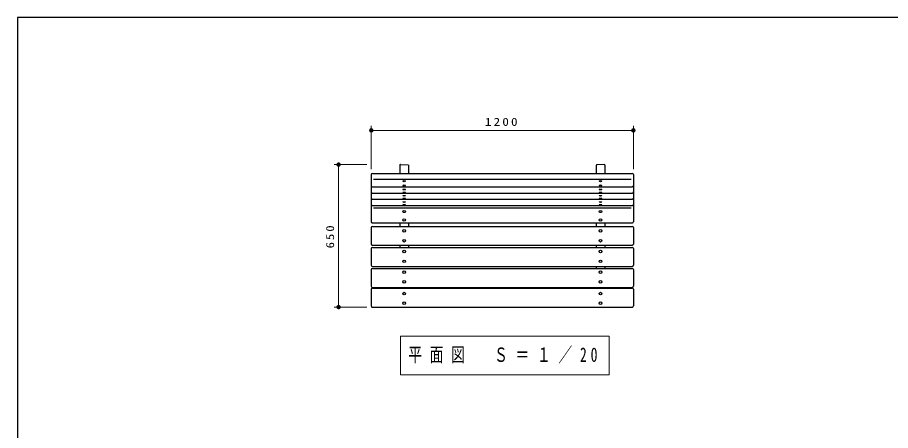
# Model space of a CAD drawing. Units: millimetres on the paper, scale 1:20. Extents: x -365 to 0, y -6 to 257.
# Drawn here: x -365 to -165.1, y 162.5 to 257 of the extents above; entities that cross this region are included whole.
import ezdxf

# ---------------------------------------------------------------- set-up
doc = ezdxf.new("R2010")
doc.units = ezdxf.units.MM
doc.layers.add('1_20', color=3, linetype='Continuous', lineweight=25)
doc.layers.add('NAKAMURA図枠', color=7, linetype='Continuous', lineweight=13)
doc.styles.add('ＭＳ ゴシック', font='')
doc.styles.get('ＭＳ ゴシック').set_extended_font_data('MS Gothic')

# ---------------------------------------------------------------- blocks, each defined once
blk = doc.blocks.new('filled_dot')
at = {"color": 0, "linetype": 'Continuous', "lineweight": -2, "const_width": 1.25}
blk.add_lwpolyline([(-0.625, 0, 1), (0.625, 0, 1)], format="xyb", close=True, dxfattribs=at)

msp = doc.modelspace()

# ---------------------------------------------------------------- linework, layer by layer
at = {"layer": '1_20', "color": 7, "lineweight": 13}
for p, q in [((-283.967, 222.284), (-283.967, 232.17)), ((-223.967, 222.284), (-223.967, 232.17)), ((-283.967, 231.17), (-223.967, 231.17)), ((-284.967, 223.337), (-292.467, 223.337)), ((-291.467, 190.722), (-291.467, 223.337)), ((-284.967, 190.722), (-292.467, 190.722)), ((-277.304, 184.036), (-277.304, 175.236)), ((-229.504, 184.036), (-277.304, 184.036)), ((-229.504, 175.236), (-229.504, 184.036)), ((-277.304, 175.236), (-229.504, 175.236))]:
    msp.add_line(p, q, dxfattribs=at)
at = {"layer": '1_20'}
for p, q in [((-277.467, 223.233), (-277.467, 221.284)), ((-277.267, 223.338), (-277.371, 223.333)), ((-277.267, 223.338), (-275.563, 223.269)), ((-275.467, 223.169), (-275.467, 221.284)), ((-232.467, 223.169), (-232.467, 221.284)), ((-230.667, 223.338), (-232.371, 223.269)), ((-230.667, 223.338), (-230.563, 223.333)), ((-230.467, 223.233), (-230.467, 221.284)), ((-283.967, 221.034), (-283.967, 210.23)), ((-283.717, 221.284), (-224.217, 221.284)), ((-283.467, 219.99), (-224.467, 219.99)), ((-223.967, 221.034), (-223.967, 210.23)), ((-283.717, 218.275), (-224.217, 218.275)), ((-283.717, 216.812), (-224.217, 216.812)), ((-283.717, 215.405), (-224.217, 215.405)), ((-283.717, 213.955), (-224.217, 213.955)), ((-283.467, 213.449), (-224.467, 213.449)), ((-283.717, 209.98), (-224.217, 209.98)), ((-277.467, 209.98), (-277.467, 209.151)), ((-275.467, 209.98), (-275.467, 209.151)), ((-232.467, 209.98), (-232.467, 209.151)), ((-230.467, 209.98), (-230.467, 209.151)), ((-283.967, 208.901), (-283.967, 205.134)), ((-283.717, 209.151), (-224.217, 209.151)), ((-223.967, 208.901), (-223.967, 205.134)), ((-283.967, 204.113), (-283.967, 200.285)), ((-283.717, 204.884), (-224.217, 204.884)), ((-283.717, 204.363), (-224.217, 204.363)), ((-283.467, 204.913), (-224.467, 204.913)), ((-277.467, 204.884), (-277.467, 204.363)), ((-275.467, 204.884), (-275.467, 204.363)), ((-232.467, 204.884), (-232.467, 204.363)), ((-230.467, 204.884), (-230.467, 204.363)), ((-223.967, 204.113), (-223.967, 200.285)), ((-283.717, 200.035), (-224.217, 200.035)), ((-232.467, 200.035), (-232.467, 199.574)), ((-230.467, 200.035), (-230.467, 199.574)), ((-283.967, 199.324), (-283.967, 195.475)), ((-283.717, 199.574), (-224.217, 199.574)), ((-223.967, 199.324), (-223.967, 195.475)), ((-283.967, 194.82), (-283.967, 190.972)), ((-283.717, 195.225), (-224.217, 195.225)), ((-283.717, 195.07), (-224.217, 195.07)), ((-223.967, 194.82), (-223.967, 190.972)), ((-283.717, 190.722), (-224.217, 190.722))]:
    msp.add_line(p, q, dxfattribs=at)
for centre, radius, start, end in [((-277.367, 223.233), 0.1, 92.29061, 180), ((-275.567, 223.169), 0.1, 359.99999, 87.70941), ((-232.367, 223.169), 0.1, 92.29055, 179.99998), ((-230.567, 223.233), 0.1, 359.99996, 87.70936), ((-283.717, 221.034), 0.25, 89.99998, 179.99996), ((-224.217, 221.034), 0.25, 0, 89.99998), ((-283.717, 218.525), 0.25, 179.99998, 270.00002), ((-224.217, 218.525), 0.25, 269.99996, 0), ((-283.717, 217.062), 0.25, 179.99998, 270.00002), ((-224.217, 217.062), 0.25, 269.99996, 0), ((-283.717, 215.655), 0.25, 179.99998, 270.00002), ((-283.717, 214.205), 0.25, 179.99998, 270.00002), ((-224.217, 215.655), 0.25, 269.99996, 0), ((-224.217, 214.205), 0.25, 269.99996, 0), ((-283.717, 210.23), 0.25, 179.99998, 270.00002), ((-224.217, 210.23), 0.25, 269.99996, 0), ((-283.717, 208.901), 0.25, 89.99998, 179.99996), ((-224.217, 208.901), 0.25, 0, 89.99998), ((-283.717, 205.134), 0.25, 179.99998, 270.00002), ((-283.717, 204.113), 0.25, 89.99998, 179.99996), ((-224.217, 205.134), 0.25, 269.99996, 0), ((-224.217, 204.113), 0.25, 0, 89.99998), ((-283.717, 200.285), 0.25, 179.99998, 270.00002), ((-224.217, 200.285), 0.25, 269.99996, 0), ((-283.717, 199.324), 0.25, 89.99998, 179.99996), ((-224.217, 199.324), 0.25, 0, 89.99998), ((-283.717, 195.475), 0.25, 179.99998, 270.00002), ((-283.717, 194.82), 0.25, 89.99998, 179.99996), ((-224.217, 195.475), 0.25, 269.99996, 0), ((-224.217, 194.82), 0.25, 0, 89.99998), ((-283.717, 190.972), 0.25, 179.99998, 270.00002), ((-224.217, 190.972), 0.25, 269.99996, 0)]:
    msp.add_arc(centre, radius, start, end, dxfattribs=at)
for centre, ratio in [((-276.467, 219.547), 0.443497), ((-276.467, 218.549), 0.443497), ((-231.467, 219.547), 0.443497), ((-231.467, 218.549), 0.443497), ((-276.467, 217.614), 0.284253), ((-276.467, 216.974), 0.284203), ((-276.467, 216.207), 0.284253), ((-231.467, 217.614), 0.284253), ((-231.467, 216.974), 0.284203), ((-231.467, 216.207), 0.284253), ((-276.467, 215.568), 0.284253), ((-276.467, 214.757), 0.284203), ((-276.467, 214.118), 0.284203), ((-231.467, 215.568), 0.284253), ((-231.467, 214.757), 0.284203), ((-231.467, 214.118), 0.284203), ((-276.467, 212.589), 0.859678), ((-231.467, 212.589), 0.859678), ((-276.467, 210.654), 0.859678), ((-231.467, 210.654), 0.859678), ((-276.467, 208.162), 0.999697), ((-231.467, 208.162), 0.999697), ((-276.467, 205.912), 0.999697), ((-231.467, 205.912), 0.999697), ((-276.467, 203.431), 0.991864), ((-231.467, 203.431), 0.991864), ((-276.467, 201.199), 0.991864), ((-231.467, 201.199), 0.991864), ((-276.467, 198.704), 0.972435), ((-231.467, 198.704), 0.972435), ((-276.467, 196.516), 0.972435), ((-231.467, 196.516), 0.972435), ((-276.467, 193.808), 0.978081), ((-231.467, 193.808), 0.978081), ((-276.467, 191.607), 0.978081), ((-231.467, 191.607), 0.978081)]:
    msp.add_ellipse(centre, major_axis=(0.3, 0), ratio=ratio, dxfattribs=at)
at = {"layer": 'NAKAMURA図枠', "color": 20, "lineweight": 25}
for p, q in [((-365, 257), (-365, 0)), ((0, 257), (-365, 257))]:
    msp.add_line(p, q, dxfattribs=at)

# ---------------------------------------------------------------- block references
at = {"layer": '1_20', "color": 7, "lineweight": 13, "xscale": 0.4, "yscale": 0.4}
msp.add_blockref('filled_dot', (-283.967, 231.17), dxfattribs=at)
for p, rotation in [((-223.967, 231.17), 180), ((-291.467, 223.337), 270), ((-291.467, 190.722), 90)]:
    msp.add_blockref('filled_dot', p, dxfattribs=dict(at, rotation=rotation))

# ---------------------------------------------------------------- texts
at = {"layer": '1_20', "color": 7, "style": 'ＭＳ ゴシック'}
for s, insert, char_height, attachment_point in [('\\T1.33;\\W1.2;1200', (-253.967, 232.17), 1.833, 8), ('\\T1.56;\\W0.7;平面図\u3000Ｓ＝１／20', (-253.404, 179.636), 3.299, 5)]:
    msp.add_mtext(s, dxfattribs=dict(at, insert=insert, char_height=char_height, attachment_point=attachment_point))
at = {"layer": '1_20', "color": 7, "insert": (-292.467, 207.03), "char_height": 1.833, "attachment_point": 8, "rotation": 90, "style": 'ＭＳ ゴシック'}
msp.add_mtext('\\T1.33;\\W1.15;650', dxfattribs=at)

doc.saveas('drawing.dxf')
